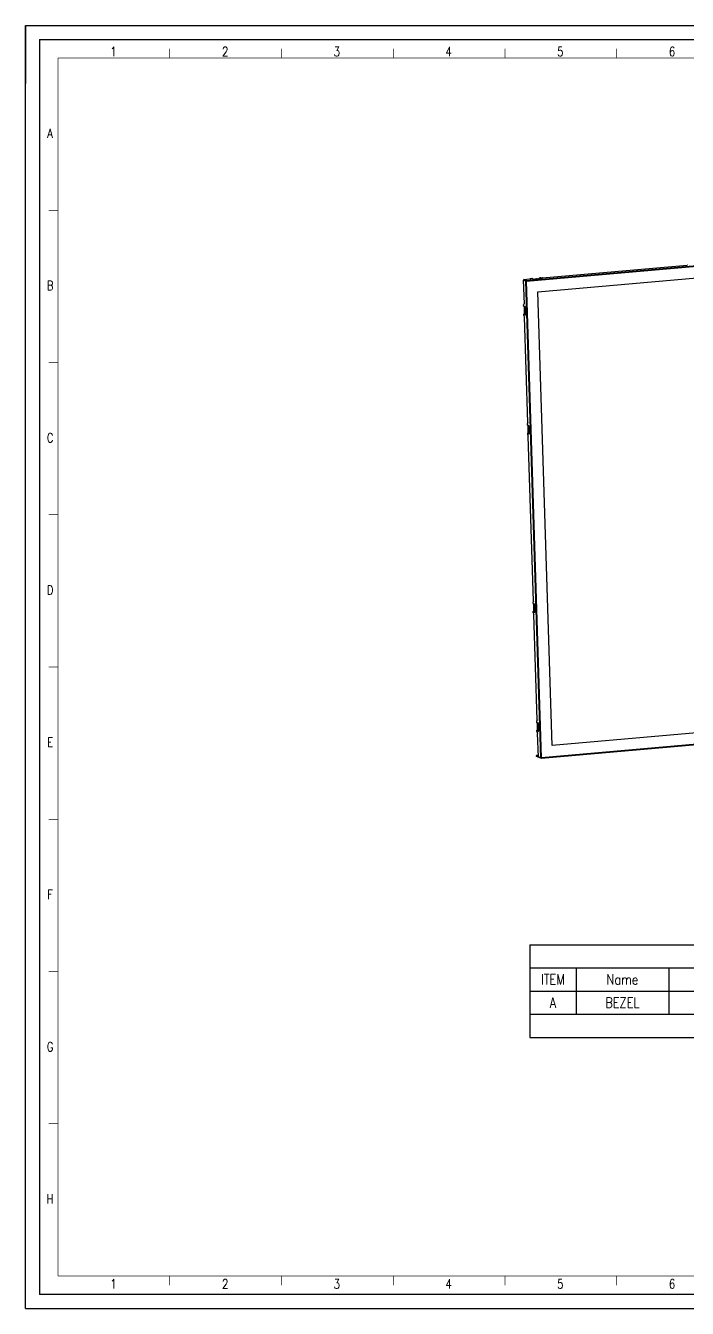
# Model space of a CAD drawing. Header units: millimetres. Extents: x 0 to 1600, y 0 to 1108.
# Drawn here: x 0 to 571, y 0 to 1108 of the extents above; entities that cross this region are included whole.
import ezdxf
from ezdxf.enums import TextEntityAlignment as Align

# ---------------------------------------------------------------- set-up
doc = ezdxf.new("R2010")
doc.units = ezdxf.units.MM
doc.header["$LTSCALE"] = 88
doc.layers.get('0').update_dxf_attribs({"linetype": 'CONTINUOUS'})
doc.styles.get("Standard").update_dxf_attribs({"font": 'SIMPLEX.SHX', "width": 0.8})

msp = doc.modelspace()

# ---------------------------------------------------------------- linework, layer by layer
at = {"color": 7}
for p, q in [((0, 1108), (0, 1058)), ((0, 0), (0, 1108)), ((0, 1108), (1600, 1108)), ((0, 1108), (50, 1108)), ((12, 1096), (12, 12)), ((12, 1096), (1588, 1096)), ((432.5, 887.9), (1109.6, 947.2)), ((432.7, 887.3), (1109.8, 946.6)), ((442.4, 878.2), (1100.7, 935.8)), ((446.4, 890.1), (571.2, 901.1)), ((429.8, 888.2), (430.5, 867.8)), ((432, 887.3), (429.8, 888.2)), ((430.3, 888.2), (429.8, 888.2)), ((430.3, 888.7), (435.3, 889.2)), ((430.3, 888.2), (430.3, 888.7)), ((432.5, 887.9), (430.3, 888.7)), ((432, 887.3), (432.5, 887.4)), ((444.9, 475.5), (432, 887.3)), ((432.5, 887.9), (432.5, 887.4)), ((432.5, 887.4), (432.7, 887.3)), ((445.6, 475.5), (432.7, 887.3)), ((435.6, 889.2), (436.1, 889.4)), ((436.4, 889.4), (437, 889.5)), ((437.9, 889.2), (437, 889.5)), ((438.1, 889.1), (437.2, 889.5)), ((438.5, 889), (443, 889.4)), ((443, 889.4), (443.7, 889.1)), ((443.4, 889.7), (443.4, 889.8)), ((443.4, 889.8), (444.3, 889.5)), ((443.4, 889.7), (444.3, 889.4)), ((443.8, 890.1), (444.4, 890.2)), ((443.8, 890.1), (444.7, 889.8)), ((444.3, 889.5), (444.3, 889.4)), ((444.8, 890.2), (446, 890.1)), ((454.7, 486.2), (442.4, 878.2)), ((430.1, 866.7), (430.4, 867.5)), ((430.1, 865.8), (430.1, 866.4)), ((430.1, 865.8), (431, 865.4)), ((430.5, 865.3), (430.4, 865.4)), ((430.4, 865.4), (431.2, 865)), ((430.5, 865.3), (431.3, 865)), ((430.9, 859.5), (430.7, 864.9)), ((430.7, 864.9), (431.6, 864.6)), ((431.2, 865), (431.3, 865)), ((431.2, 865), (431.3, 865)), ((430.4, 857.9), (430.3, 858.6)), ((431.2, 858.2), (430.3, 858.6)), ((430.8, 856.5), (430.4, 857.6)), ((430.7, 859.1), (430.6, 859)), ((431.4, 858.7), (430.6, 859)), ((431.5, 858.8), (430.7, 859.1)), ((433.7, 765.1), (430.8, 856.2)), ((431.7, 859.2), (430.9, 859.5)), ((431.4, 858.7), (431.5, 858.8)), ((431.5, 863.6), (431.6, 863.6)), ((431.8, 860.1), (431.7, 860.2)), ((431.7, 860.2), (431.9, 860.2)), ((433.4, 764), (433.6, 764.8)), ((433.3, 763), (433.3, 763.7)), ((433.3, 763), (434.2, 762.7)), ((433.7, 762.6), (433.6, 762.6)), ((433.6, 762.6), (434.5, 762.3)), ((433.6, 755.2), (433.6, 755.9)), ((434.4, 755.5), (433.6, 755.9)), ((434, 753.8), (433.6, 754.8)), ((433.7, 762.6), (434.5, 762.3)), ((433.9, 756.4), (433.8, 756.3)), ((434.7, 756), (433.8, 756.3)), ((434.1, 756.8), (433.9, 762.2)), ((433.9, 762.2), (434.8, 761.8)), ((434.8, 756), (433.9, 756.4)), ((435, 756.5), (434.1, 756.8)), ((438.5, 611), (434.1, 753.5)), ((434.5, 762.3), (434.5, 762.3)), ((434.5, 762.3), (434.5, 762.3)), ((434.7, 760.9), (434.8, 760.9)), ((434.7, 756), (434.8, 756)), ((434.9, 757.4), (435.1, 757.5)), ((435, 757.4), (434.9, 757.4)), ((438.2, 609.9), (438.5, 610.7)), ((438.2, 609), (438.2, 609.6)), ((438.2, 609), (439.1, 608.6)), ((438.5, 608.5), (438.4, 608.6)), ((438.4, 608.6), (439.3, 608.2)), ((438.4, 601.1), (438.4, 601.8)), ((439.3, 601.4), (438.4, 601.8)), ((438.5, 608.5), (439.4, 608.2)), ((438.8, 599.7), (438.5, 600.8)), ((438.7, 602.3), (438.6, 602.2)), ((439.5, 601.9), (438.6, 602.2)), ((439.6, 602), (438.7, 602.3)), ((438.9, 602.7), (438.8, 608.1)), ((438.8, 608.1), (439.6, 607.8)), ((439.8, 602.4), (438.9, 602.7)), ((441.8, 508.3), (438.9, 599.4)), ((439.3, 608.2), (439.4, 608.2)), ((439.3, 608.2), (439.4, 608.2)), ((439.5, 601.9), (439.6, 602)), ((439.6, 606.8), (439.7, 606.8)), ((439.9, 603.3), (439.8, 603.4)), ((439.8, 603.4), (440, 603.4)), ((1113, 543.9), (454.7, 486.2)), ((1122.6, 534.3), (445.5, 475)), ((1122.7, 534.8), (445.6, 475.5)), ((441.4, 507.2), (441.7, 508)), ((441.4, 506.2), (441.4, 506.9)), ((441.4, 506.2), (442.3, 505.9)), ((441.6, 498.4), (441.6, 499.1)), ((442.5, 498.7), (441.6, 499.1)), ((441.7, 505.8), (442.6, 505.5)), ((441.7, 505.8), (442.5, 505.5)), ((441.7, 505.8), (441.7, 505.8)), ((441.9, 499.6), (441.9, 499.5)), ((442.8, 499.2), (441.9, 499.6)), ((442.7, 499.2), (441.9, 499.5)), ((442.2, 500), (442, 505.4)), ((442, 505.4), (442.9, 505)), ((443, 499.7), (442.2, 500)), ((442.5, 505.5), (442.6, 505.5)), ((442.5, 505.5), (442.6, 505.5)), ((442.7, 499.2), (442.8, 499.2)), ((442.8, 504.1), (442.9, 504.1)), ((443, 500.6), (443.2, 500.7)), ((443.1, 500.6), (443, 500.6)), ((442.1, 497), (441.7, 498)), ((442.8, 476.3), (442.1, 496.7)), ((440.9, 477.3), (441, 476.8)), ((441.1, 477.2), (441.1, 476.7)), ((445.4, 475), (441.1, 476.7)), ((442.8, 476.3), (442.8, 476)), ((444.9, 475.5), (442.8, 476.3)), ((443.2, 476.1), (443.2, 475.9)), ((445.4, 475), (445.4, 475.4)), ((445.5, 475), (445.4, 475)), ((1588, 12), (12, 12)), ((0, 0), (1600, 0))]:
    msp.add_line(p, q, dxfattribs=at)
at = {"color": 3}
for p, q in [((432.5, 887.4), (430.3, 888.2)), ((1112.8, 543.9), (454.7, 486.3)), ((442.7, 476.5), (441.1, 477.2)), ((442.7, 477.7), (442.2, 477.6))]:
    msp.add_line(p, q, dxfattribs=at)
at = {"color": 2}
for p, q in [((435.4, 314.1), (435.4, 234.1)), ((435.4, 314.1), (1165.4, 314.1)), ((435.4, 294.1), (1165.4, 294.1)), ((475.4, 294.1), (475.4, 254.1)), ((555.4, 294.1), (555.4, 254.1)), ((435.4, 274.1), (1165.4, 274.1)), ((435.4, 254.1), (1165.4, 254.1)), ((435.4, 234.1), (1165.4, 234.1))]:
    msp.add_line(p, q, dxfattribs=at)
at = {"color": 7, "const_width": 0.6}
for points in [[(124.5, 1080), (124.5, 1088)], [(221, 1080), (221, 1088)], [(317.5, 1080), (317.5, 1088)], [(414, 1080), (414, 1088)], [(510.5, 1080), (510.5, 1088)], [(28, 28), (28, 1080)], [(28, 1080), (1572, 1080)], [(28, 948.5), (20, 948.5)], [(28, 817), (20, 817)], [(28, 685.5), (20, 685.5)], [(28, 554), (20, 554)], [(28, 422.5), (20, 422.5)], [(28, 291), (20, 291)], [(28, 159.5), (20, 159.5)], [(28, 28), (1572, 28)], [(124.5, 28), (124.5, 20)], [(221, 28), (221, 20)], [(317.5, 28), (317.5, 20)], [(414, 28), (414, 20)], [(510.5, 28), (510.5, 20)]]:
    msp.add_lwpolyline(points, dxfattribs=at)
at = {"color": 7}
for centre, radius, start, end in [((432.4, 890.4), 3.08, 268.8494, 274.9884), ((431.2, 859.2), 0.532, 326.0147, 328.1841), ((424.7, 861.6), 7.63, 15.2764, 15.6373), ((430.3, 859.5), 1.85, 332.1879, 332.8246), ((434.4, 756.5), 0.532, 326.0147, 328.1841), ((427.9, 758.9), 7.63, 15.2764, 15.6373), ((433.5, 756.8), 1.85, 332.1879, 332.8246), ((439.3, 602.4), 0.532, 326.0147, 328.1841), ((438.4, 602.7), 1.85, 332.1879, 332.8246), ((432.7, 604.8), 7.63, 15.2764, 15.6373), ((442.5, 499.7), 0.532, 326.0147, 328.1841), ((441.6, 500), 1.85, 332.1879, 332.8246), ((436, 502.1), 7.63, 15.2764, 15.6373), ((445.3, 478.5), 3.04, 268.8863, 270.9542), ((445.3, 478.5), 3.1, 270.8662, 274.9545)]:
    msp.add_arc(centre, radius, start, end, dxfattribs=at)
at = {"color": 3}
for centre, radius, start, end in [((432.4, 863.1), 0.737, 147.0315, 150.9878), ((432.6, 860.8), 0.71, 220.4268, 223.0545), ((435.6, 760.4), 0.737, 147.0315, 150.9878), ((435.8, 758.1), 0.71, 220.4268, 223.0545), ((440.4, 606.3), 0.737, 147.0315, 150.9878), ((440.6, 604), 0.71, 220.4268, 223.0545), ((443.7, 503.6), 0.737, 147.0315, 150.9878), ((443.8, 501.3), 0.71, 220.4268, 223.0545)]:
    msp.add_arc(centre, radius, start, end, dxfattribs=at)
at = {"color": 7}
for points, knots in [([(571.5, 901.1), (571.4, 901.1), (571.3, 901.1), (571.2, 901.1), (571.2, 901.1)], [0, 0, 0, 0, 0.412795, 1, 1, 1, 1]), ([(432.3, 887.3), (432.3, 887.3), (432.2, 887.3), (432.1, 887.3), (432, 887.3)], [0, 0, 0, 0, 0.605573, 1, 1, 1, 1]), ([(432.7, 887.3), (432.7, 887.4), (432.6, 887.6), (432.5, 887.8), (432.5, 887.9), (432.5, 887.9)], [0, 0, 0, 0, 0.614675, 0.847889, 1, 1, 1, 1]), ([(435.6, 889.2), (435.6, 889.2), (435.5, 889.2), (435.4, 889.2), (435.3, 889.2)], [0, 0, 0, 0, 0.412795, 1, 1, 1, 1]), ([(436.4, 889.4), (436.3, 889.4), (436.3, 889.4), (436.2, 889.4), (436.1, 889.4)], [0, 0, 0, 0, 0.587205, 1, 1, 1, 1]), ([(437.9, 889.2), (437.9, 889.2), (438, 889.1), (438, 889.1), (438.1, 889.1)], [0, 0, 0, 0, 0.225716, 1, 1, 1, 1]), ([(438.1, 889.1), (438.2, 889.1), (438.4, 889.1), (438.9, 889), (439.4, 888.9), (440.3, 888.9), (441.5, 888.9), (442.5, 889), (443, 889)], [0, 0, 0, 0, 0.057933, 0.150493, 0.26853, 0.405164, 0.706949, 1, 1, 1, 1]), ([(438.1, 889.1), (438.2, 889.1), (438.5, 889), (439.2, 888.9), (440.3, 888.9), (441.6, 888.9), (442.5, 889), (443, 889)], [0, 0, 0, 0, 0.081327, 0.183826, 0.437252, 0.72347, 1, 1, 1, 1]), ([(442.9, 889), (442.8, 889.1), (442.6, 889.1), (442.1, 889.2), (441.3, 889.2), (440.5, 889.1), (440, 889), (439.8, 889), (439.7, 888.9)], [0, 0, 0, 0, 0.083289, 0.200998, 0.499702, 0.798571, 0.916474, 1, 1, 1, 1]), ([(443, 889.4), (443.1, 889.4), (443.2, 889.5), (443.3, 889.6), (443.4, 889.7)], [0, 0, 0, 0, 0.491363, 1, 1, 1, 1]), ([(443, 889), (443.3, 889.1), (443.7, 889.1), (444.2, 889.2), (444.4, 889.3)], [0, 0, 0, 0, 0.55782, 1, 1, 1, 1]), ([(443, 889), (443.1, 889), (443.3, 889.1), (443.5, 889.1), (443.7, 889.1)], [0, 0, 0, 0, 0.267156, 1, 1, 1, 1]), ([(443.8, 890.1), (443.7, 890.1), (443.6, 890), (443.5, 889.9), (443.4, 889.8)], [0, 0, 0, 0, 0.491363, 1, 1, 1, 1]), ([(443.7, 889.1), (443.7, 889.1), (443.8, 889.2), (443.9, 889.2), (444, 889.2)], [0, 0, 0, 0, 0.26309, 1, 1, 1, 1]), ([(444, 889.2), (444.1, 889.2), (444.3, 889.3), (444.5, 889.3), (444.6, 889.4)], [0, 0, 0, 0, 0.6384, 1, 1, 1, 1]), ([(444.7, 889.8), (444.6, 889.8), (444.5, 889.7), (444.3, 889.6), (444.3, 889.5)], [0, 0, 0, 0, 0.491363, 1, 1, 1, 1]), ([(444.3, 889.5), (444.3, 889.5), (444.4, 889.5), (444.4, 889.4), (444.4, 889.4)], [0, 0, 0, 0, 0.277057, 1, 1, 1, 1]), ([(444.3, 889.4), (444.3, 889.4), (444.3, 889.4), (444.4, 889.3), (444.4, 889.3)], [0, 0, 0, 0, 0.298801, 1, 1, 1, 1]), ([(444.8, 890.2), (444.8, 890.2), (444.7, 890.2), (444.5, 890.2), (444.4, 890.2)], [0, 0, 0, 0, 0.242206, 1, 1, 1, 1]), ([(444.4, 889.4), (444.4, 889.4), (444.5, 889.4), (444.5, 889.4), (444.5, 889.3)], [0, 0, 0, 0, 0.316252, 1, 1, 1, 1]), ([(444.4, 889.3), (444.4, 889.3), (444.5, 889.3), (444.5, 889.3), (444.6, 889.3)], [0, 0, 0, 0, 0.270244, 1, 1, 1, 1]), ([(444.6, 889.3), (444.7, 889.4), (444.8, 889.4), (444.9, 889.5), (444.9, 889.6), (444.9, 889.6), (444.9, 889.7), (444.8, 889.7), (444.7, 889.8), (444.7, 889.8)], [0, 0, 0, 0, 0.349795, 0.466878, 0.553221, 0.627697, 0.717443, 0.839471, 1, 1, 1, 1]), ([(446.4, 890.1), (446.3, 890.1), (446.2, 890.1), (446, 890.1), (446, 890.1)], [0, 0, 0, 0, 0.757794, 1, 1, 1, 1]), ([(430.1, 866.7), (430.1, 866.7), (430.1, 866.6), (430.1, 866.5), (430.1, 866.4)], [0, 0, 0, 0, 0.207914, 1, 1, 1, 1]), ([(430.1, 865.8), (430.1, 865.7), (430.2, 865.5), (430.3, 865.4), (430.4, 865.4)], [0, 0, 0, 0, 0.509001, 1, 1, 1, 1]), ([(430.5, 867.8), (430.5, 867.8), (430.5, 867.7), (430.4, 867.6), (430.4, 867.5)], [0, 0, 0, 0, 0.285466, 1, 1, 1, 1]), ([(430.7, 864.9), (430.7, 865), (430.7, 865.1), (430.5, 865.3), (430.5, 865.3)], [0, 0, 0, 0, 0.509001, 1, 1, 1, 1]), ([(431.5, 865), (431.4, 865.1), (431.3, 865.3), (431.1, 865.4), (431, 865.4)], [0, 0, 0, 0, 0.562496, 1, 1, 1, 1]), ([(431, 865.4), (431, 865.3), (431, 865.2), (431.2, 865.1), (431.2, 865)], [0, 0, 0, 0, 0.509001, 1, 1, 1, 1]), ([(431.4, 864.9), (431.4, 864.9), (431.4, 864.9), (431.4, 864.9), (431.3, 865)], [0, 0, 0, 0, 0.290814, 1, 1, 1, 1]), ([(431.3, 865), (431.3, 865), (431.3, 865), (431.3, 865), (431.3, 865)], [0, 0, 0, 0, 0.32678, 1, 1, 1, 1]), ([(431.6, 864.6), (431.6, 864.6), (431.5, 864.7), (431.5, 864.8), (431.4, 864.9)], [0, 0, 0, 0, 0.293278, 1, 1, 1, 1]), ([(432, 863.7), (432, 863.9), (431.8, 864.4), (431.6, 864.8), (431.5, 865)], [0, 0, 0, 0, 0.548449, 1, 1, 1, 1]), ([(431.7, 864.4), (431.7, 864.4), (431.7, 864.5), (431.6, 864.5), (431.6, 864.6)], [0, 0, 0, 0, 0.264064, 1, 1, 1, 1]), ([(431.9, 858.9), (432, 859), (432.1, 859.3), (432.3, 859.9), (432.3, 860.6), (432.3, 861.7), (432.2, 862.7), (432, 863.7), (431.8, 864.2), (431.7, 864.4)], [0, 0, 0, 0, 0.074109, 0.180423, 0.309577, 0.453094, 0.748893, 0.884297, 1, 1, 1, 1]), ([(430.3, 858.6), (430.3, 858.7), (430.4, 858.8), (430.5, 859), (430.6, 859)], [0, 0, 0, 0, 0.50172, 1, 1, 1, 1]), ([(430.4, 857.6), (430.4, 857.6), (430.4, 857.7), (430.4, 857.8), (430.4, 857.9)], [0, 0, 0, 0, 0.230921, 1, 1, 1, 1]), ([(430.9, 859.5), (430.9, 859.5), (430.8, 859.3), (430.7, 859.1), (430.7, 859.1)], [0, 0, 0, 0, 0.50172, 1, 1, 1, 1]), ([(430.8, 856.5), (430.8, 856.5), (430.8, 856.4), (430.8, 856.3), (430.8, 856.2)], [0, 0, 0, 0, 0.230921, 1, 1, 1, 1]), ([(431.7, 860.2), (431.6, 860.2), (431.4, 860.4), (431.3, 860.8), (431.1, 861.4), (431.1, 862), (431.1, 862.6), (431.1, 863), (431.2, 863.3), (431.3, 863.5), (431.4, 863.6), (431.5, 863.6)], [0, 0, 0, 0, 0.079916, 0.20087, 0.354935, 0.524895, 0.690292, 0.831555, 0.888464, 0.934899, 1, 1, 1, 1]), ([(431.2, 858.2), (431.3, 858.2), (431.4, 858.2), (431.6, 858.3), (431.8, 858.4), (431.9, 858.6), (432, 858.7)], [0, 0, 0, 0, 0.217033, 0.433604, 0.687361, 1, 1, 1, 1]), ([(431.2, 858.2), (431.2, 858.3), (431.3, 858.5), (431.4, 858.6), (431.4, 858.7)], [0, 0, 0, 0, 0.50172, 1, 1, 1, 1]), ([(431.8, 858.8), (431.8, 858.7), (431.6, 858.6), (431.5, 858.7), (431.4, 858.7)], [0, 0, 0, 0, 0.507654, 1, 1, 1, 1]), ([(431.6, 863.6), (431.6, 863.6), (431.7, 863.6), (431.7, 863.5), (431.8, 863.5)], [0, 0, 0, 0, 0.218524, 1, 1, 1, 1]), ([(431.9, 858.8), (431.9, 858.8), (431.8, 858.7), (431.7, 858.7), (431.6, 858.7)], [0, 0, 0, 0, 0.261513, 1, 1, 1, 1]), ([(432.1, 859.3), (432.1, 859.2), (431.9, 859.2), (431.8, 859.2), (431.7, 859.2)], [0, 0, 0, 0, 0.513802, 1, 1, 1, 1]), ([(431.8, 863.5), (431.8, 863.4), (432, 863.2), (432.2, 862.7), (432.3, 862), (432.3, 861.2), (432.2, 860.7), (432.1, 860.4), (432.1, 860.3)], [0, 0, 0, 0, 0.092891, 0.211482, 0.497467, 0.784898, 0.905135, 1, 1, 1, 1]), ([(432, 860.2), (432, 860.2), (431.9, 860.2), (431.9, 860.1), (431.8, 860.1)], [0, 0, 0, 0, 0.283325, 1, 1, 1, 1]), ([(431.8, 858.8), (431.8, 858.8), (431.9, 858.8), (431.9, 858.8), (431.9, 858.9)], [0, 0, 0, 0, 0.141545, 1, 1, 1, 1]), ([(432.3, 860.2), (432.4, 860.7), (432.4, 861.9), (432.2, 863.1), (432, 863.6)], [0, 0, 0, 0, 0.499163, 1, 1, 1, 1]), ([(432.1, 860.3), (432.1, 860.3), (432, 860.3), (432, 860.3), (432, 860.2)], [0, 0, 0, 0, 0.269217, 1, 1, 1, 1]), ([(432, 858.7), (432.1, 858.9), (432.2, 859.4), (432.3, 859.9), (432.3, 860.2)], [0, 0, 0, 0, 0.442913, 1, 1, 1, 1]), ([(433.7, 765.1), (433.7, 765.1), (433.7, 765), (433.7, 764.9), (433.6, 764.8)], [0, 0, 0, 0, 0.285466, 1, 1, 1, 1]), ([(433.3, 763.7), (433.3, 763.7), (433.3, 763.8), (433.3, 763.9), (433.4, 764)], [0, 0, 0, 0, 0.285466, 1, 1, 1, 1]), ([(433.3, 763), (433.3, 763), (433.4, 762.8), (433.5, 762.7), (433.6, 762.6)], [0, 0, 0, 0, 0.509001, 1, 1, 1, 1]), ([(433.6, 755.9), (433.6, 755.9), (433.6, 756.1), (433.7, 756.3), (433.8, 756.3)], [0, 0, 0, 0, 0.50172, 1, 1, 1, 1]), ([(433.6, 754.8), (433.6, 754.9), (433.6, 755), (433.6, 755.1), (433.6, 755.2)], [0, 0, 0, 0, 0.230921, 1, 1, 1, 1]), ([(433.9, 762.2), (433.9, 762.3), (433.9, 762.4), (433.8, 762.5), (433.7, 762.6)], [0, 0, 0, 0, 0.509001, 1, 1, 1, 1]), ([(434.1, 756.8), (434.1, 756.7), (434.1, 756.6), (433.9, 756.4), (433.9, 756.4)], [0, 0, 0, 0, 0.50172, 1, 1, 1, 1]), ([(434, 753.8), (434, 753.8), (434, 753.7), (434.1, 753.6), (434.1, 753.5)], [0, 0, 0, 0, 0.230921, 1, 1, 1, 1]), ([(434.7, 762.2), (434.6, 762.4), (434.5, 762.5), (434.3, 762.7), (434.2, 762.7)], [0, 0, 0, 0, 0.562496, 1, 1, 1, 1]), ([(434.2, 762.7), (434.2, 762.6), (434.3, 762.5), (434.4, 762.3), (434.5, 762.3)], [0, 0, 0, 0, 0.509001, 1, 1, 1, 1]), ([(434.9, 757.4), (434.9, 757.5), (434.7, 757.7), (434.5, 758.1), (434.4, 758.6), (434.3, 759.2), (434.3, 759.9), (434.3, 760.3), (434.4, 760.6), (434.5, 760.8), (434.7, 760.9), (434.7, 760.9)], [0, 0, 0, 0, 0.079916, 0.20087, 0.354935, 0.524895, 0.690292, 0.831555, 0.888464, 0.934899, 1, 1, 1, 1]), ([(434.4, 755.5), (434.5, 755.5), (434.6, 755.5), (434.9, 755.5), (435, 755.7), (435.1, 755.9), (435.2, 756)], [0, 0, 0, 0, 0.217033, 0.433604, 0.687361, 1, 1, 1, 1]), ([(434.4, 755.5), (434.4, 755.6), (434.5, 755.8), (434.6, 755.9), (434.7, 756)], [0, 0, 0, 0, 0.50172, 1, 1, 1, 1]), ([(434.6, 762.2), (434.6, 762.2), (434.5, 762.3), (434.5, 762.3), (434.5, 762.3)], [0, 0, 0, 0, 0.32678, 1, 1, 1, 1]), ([(434.8, 761.9), (434.8, 761.9), (434.8, 762), (434.7, 762.1), (434.6, 762.2)], [0, 0, 0, 0, 0.293278, 1, 1, 1, 1]), ([(434.6, 762.2), (434.6, 762.2), (434.6, 762.2), (434.6, 762.2), (434.6, 762.2)], [0, 0, 0, 0, 0.290814, 1, 1, 1, 1]), ([(435.2, 761), (435.2, 761.2), (435, 761.6), (434.8, 762.1), (434.7, 762.2)], [0, 0, 0, 0, 0.548449, 1, 1, 1, 1]), ([(435.1, 756), (435, 756), (434.9, 755.9), (434.7, 755.9), (434.7, 756)], [0, 0, 0, 0, 0.507654, 1, 1, 1, 1]), ([(435, 761.6), (434.9, 761.7), (434.9, 761.7), (434.9, 761.8), (434.8, 761.9)], [0, 0, 0, 0, 0.264064, 1, 1, 1, 1]), ([(434.8, 760.9), (434.9, 760.9), (434.9, 760.9), (435, 760.8), (435, 760.8)], [0, 0, 0, 0, 0.218524, 1, 1, 1, 1]), ([(435.1, 756.1), (435.1, 756.1), (435, 756), (434.9, 756), (434.9, 756)], [0, 0, 0, 0, 0.261513, 1, 1, 1, 1]), ([(435.2, 756.2), (435.2, 756.3), (435.4, 756.6), (435.5, 757.2), (435.6, 757.9), (435.6, 758.9), (435.5, 760), (435.2, 761), (435, 761.4), (435, 761.6)], [0, 0, 0, 0, 0.074109, 0.180423, 0.309577, 0.453094, 0.748893, 0.884297, 1, 1, 1, 1]), ([(435, 760.8), (435.1, 760.7), (435.2, 760.5), (435.4, 760), (435.5, 759.2), (435.5, 758.5), (435.4, 757.9), (435.3, 757.7), (435.3, 757.6)], [0, 0, 0, 0, 0.092891, 0.211482, 0.497467, 0.784898, 0.905135, 1, 1, 1, 1]), ([(435.2, 757.5), (435.2, 757.5), (435.2, 757.5), (435.1, 757.4), (435, 757.4)], [0, 0, 0, 0, 0.283325, 1, 1, 1, 1]), ([(435.3, 756.6), (435.3, 756.5), (435.2, 756.4), (435, 756.5), (435, 756.5)], [0, 0, 0, 0, 0.513802, 1, 1, 1, 1]), ([(435.1, 756), (435.1, 756), (435.1, 756.1), (435.1, 756.1), (435.2, 756.2)], [0, 0, 0, 0, 0.141545, 1, 1, 1, 1]), ([(435.3, 757.6), (435.3, 757.6), (435.3, 757.6), (435.2, 757.5), (435.2, 757.5)], [0, 0, 0, 0, 0.269217, 1, 1, 1, 1]), ([(435.2, 756), (435.3, 756.2), (435.5, 756.7), (435.5, 757.2), (435.6, 757.5)], [0, 0, 0, 0, 0.442913, 1, 1, 1, 1]), ([(435.6, 757.5), (435.6, 758), (435.6, 759.2), (435.4, 760.4), (435.3, 760.9)], [0, 0, 0, 0, 0.499163, 1, 1, 1, 1]), ([(438.2, 609.6), (438.2, 609.6), (438.2, 609.8), (438.2, 609.9), (438.2, 609.9)], [0, 0, 0, 0, 0.285466, 1, 1, 1, 1]), ([(438.5, 611), (438.5, 611), (438.5, 610.9), (438.5, 610.8), (438.5, 610.7)], [0, 0, 0, 0, 0.285466, 1, 1, 1, 1]), ([(438.2, 609), (438.2, 608.9), (438.2, 608.7), (438.4, 608.6), (438.4, 608.6)], [0, 0, 0, 0, 0.509001, 1, 1, 1, 1]), ([(438.4, 601.8), (438.4, 601.9), (438.4, 602), (438.6, 602.2), (438.6, 602.2)], [0, 0, 0, 0, 0.50172, 1, 1, 1, 1]), ([(438.5, 600.8), (438.5, 600.8), (438.4, 600.9), (438.4, 601), (438.4, 601.1)], [0, 0, 0, 0, 0.230921, 1, 1, 1, 1]), ([(438.8, 608.1), (438.8, 608.2), (438.7, 608.3), (438.6, 608.5), (438.5, 608.5)], [0, 0, 0, 0, 0.509001, 1, 1, 1, 1]), ([(438.9, 602.7), (438.9, 602.7), (438.9, 602.5), (438.8, 602.3), (438.7, 602.3)], [0, 0, 0, 0, 0.50172, 1, 1, 1, 1]), ([(438.8, 599.7), (438.8, 599.7), (438.9, 599.6), (438.9, 599.5), (438.9, 599.4)], [0, 0, 0, 0, 0.230921, 1, 1, 1, 1]), ([(439.5, 608.2), (439.5, 608.3), (439.3, 608.5), (439.1, 608.6), (439.1, 608.6)], [0, 0, 0, 0, 0.562496, 1, 1, 1, 1]), ([(439.1, 608.6), (439.1, 608.5), (439.1, 608.4), (439.2, 608.3), (439.3, 608.2)], [0, 0, 0, 0, 0.509001, 1, 1, 1, 1]), ([(439.8, 603.4), (439.7, 603.4), (439.5, 603.6), (439.3, 604), (439.2, 604.6), (439.1, 605.2), (439.1, 605.8), (439.2, 606.2), (439.3, 606.5), (439.4, 606.7), (439.5, 606.8), (439.6, 606.8)], [0, 0, 0, 0, 0.079916, 0.20087, 0.354935, 0.524895, 0.690292, 0.831555, 0.888464, 0.934899, 1, 1, 1, 1]), ([(439.3, 601.4), (439.3, 601.4), (439.5, 601.4), (439.7, 601.5), (439.9, 601.6), (440, 601.8), (440, 601.9)], [0, 0, 0, 0, 0.217033, 0.433604, 0.687361, 1, 1, 1, 1]), ([(439.3, 601.4), (439.3, 601.5), (439.3, 601.7), (439.4, 601.8), (439.5, 601.9)], [0, 0, 0, 0, 0.50172, 1, 1, 1, 1]), ([(439.5, 608.1), (439.5, 608.1), (439.4, 608.1), (439.4, 608.1), (439.4, 608.2)], [0, 0, 0, 0, 0.290814, 1, 1, 1, 1]), ([(439.4, 608.2), (439.4, 608.2), (439.4, 608.2), (439.4, 608.2), (439.4, 608.2)], [0, 0, 0, 0, 0.32678, 1, 1, 1, 1]), ([(440.1, 606.9), (440, 607.1), (439.9, 607.6), (439.7, 608), (439.5, 608.2)], [0, 0, 0, 0, 0.548449, 1, 1, 1, 1]), ([(439.7, 607.8), (439.7, 607.8), (439.6, 607.9), (439.5, 608), (439.5, 608.1)], [0, 0, 0, 0, 0.293278, 1, 1, 1, 1]), ([(439.9, 602), (439.8, 601.9), (439.7, 601.8), (439.6, 601.9), (439.5, 601.9)], [0, 0, 0, 0, 0.507654, 1, 1, 1, 1]), ([(439.8, 607.6), (439.8, 607.6), (439.8, 607.7), (439.7, 607.7), (439.7, 607.8)], [0, 0, 0, 0, 0.264064, 1, 1, 1, 1]), ([(439.7, 606.8), (439.7, 606.8), (439.8, 606.8), (439.8, 606.7), (439.8, 606.7)], [0, 0, 0, 0, 0.218524, 1, 1, 1, 1]), ([(439.9, 602), (439.9, 602), (439.8, 601.9), (439.8, 601.9), (439.7, 601.9)], [0, 0, 0, 0, 0.261513, 1, 1, 1, 1]), ([(440, 602.1), (440.1, 602.2), (440.2, 602.5), (440.3, 603.1), (440.4, 603.8), (440.4, 604.9), (440.3, 605.9), (440, 606.9), (439.9, 607.4), (439.8, 607.6)], [0, 0, 0, 0, 0.074109, 0.180423, 0.309577, 0.453094, 0.748893, 0.884297, 1, 1, 1, 1]), ([(439.8, 606.7), (439.9, 606.6), (440, 606.4), (440.2, 605.9), (440.3, 605.2), (440.4, 604.4), (440.3, 603.9), (440.2, 603.6), (440.1, 603.5)], [0, 0, 0, 0, 0.092891, 0.211482, 0.497467, 0.784898, 0.905135, 1, 1, 1, 1]), ([(440.2, 602.5), (440.1, 602.4), (440, 602.4), (439.9, 602.4), (439.8, 602.4)], [0, 0, 0, 0, 0.513802, 1, 1, 1, 1]), ([(440.1, 603.4), (440, 603.4), (440, 603.4), (439.9, 603.3), (439.9, 603.3)], [0, 0, 0, 0, 0.283325, 1, 1, 1, 1]), ([(439.9, 602), (439.9, 602), (439.9, 602), (440, 602), (440, 602.1)], [0, 0, 0, 0, 0.141545, 1, 1, 1, 1]), ([(440, 601.9), (440.1, 602.1), (440.3, 602.6), (440.4, 603.1), (440.4, 603.4)], [0, 0, 0, 0, 0.442913, 1, 1, 1, 1]), ([(440.4, 603.4), (440.5, 604), (440.4, 605.1), (440.3, 606.3), (440.1, 606.8)], [0, 0, 0, 0, 0.499163, 1, 1, 1, 1]), ([(440.1, 603.5), (440.1, 603.5), (440.1, 603.5), (440.1, 603.5), (440.1, 603.4)], [0, 0, 0, 0, 0.269217, 1, 1, 1, 1]), ([(441.4, 506.9), (441.4, 506.9), (441.4, 507), (441.4, 507.1), (441.4, 507.2)], [0, 0, 0, 0, 0.285466, 1, 1, 1, 1]), ([(441.4, 506.2), (441.4, 506.2), (441.5, 506), (441.6, 505.9), (441.7, 505.8)], [0, 0, 0, 0, 0.509001, 1, 1, 1, 1]), ([(441.6, 499.1), (441.6, 499.1), (441.7, 499.3), (441.8, 499.5), (441.9, 499.5)], [0, 0, 0, 0, 0.50172, 1, 1, 1, 1]), ([(441.8, 508.3), (441.8, 508.3), (441.8, 508.2), (441.7, 508.1), (441.7, 508)], [0, 0, 0, 0, 0.285466, 1, 1, 1, 1]), ([(442, 505.4), (442, 505.5), (441.9, 505.6), (441.8, 505.7), (441.7, 505.8)], [0, 0, 0, 0, 0.509001, 1, 1, 1, 1]), ([(442.2, 500), (442.2, 499.9), (442.1, 499.8), (442, 499.6), (441.9, 499.6)], [0, 0, 0, 0, 0.50172, 1, 1, 1, 1]), ([(442.8, 505.4), (442.7, 505.6), (442.6, 505.7), (442.4, 505.9), (442.3, 505.9)], [0, 0, 0, 0, 0.562496, 1, 1, 1, 1]), ([(442.3, 505.9), (442.3, 505.8), (442.3, 505.7), (442.5, 505.5), (442.5, 505.5)], [0, 0, 0, 0, 0.509001, 1, 1, 1, 1]), ([(443, 500.6), (442.9, 500.7), (442.7, 500.9), (442.6, 501.3), (442.4, 501.8), (442.3, 502.4), (442.3, 503.1), (442.4, 503.5), (442.5, 503.8), (442.6, 504), (442.7, 504.1), (442.8, 504.1)], [0, 0, 0, 0, 0.079916, 0.20087, 0.354935, 0.524895, 0.690292, 0.831555, 0.888464, 0.934899, 1, 1, 1, 1]), ([(442.5, 498.7), (442.6, 498.7), (442.7, 498.7), (442.9, 498.7), (443.1, 498.9), (443.2, 499.1), (443.2, 499.2)], [0, 0, 0, 0, 0.217033, 0.433604, 0.687361, 1, 1, 1, 1]), ([(442.5, 498.7), (442.5, 498.8), (442.5, 499), (442.7, 499.1), (442.7, 499.2)], [0, 0, 0, 0, 0.50172, 1, 1, 1, 1]), ([(442.6, 505.4), (442.6, 505.4), (442.6, 505.5), (442.6, 505.5), (442.6, 505.5)], [0, 0, 0, 0, 0.32678, 1, 1, 1, 1]), ([(442.7, 505.4), (442.7, 505.4), (442.7, 505.4), (442.6, 505.4), (442.6, 505.4)], [0, 0, 0, 0, 0.290814, 1, 1, 1, 1]), ([(442.9, 505.1), (442.9, 505.1), (442.8, 505.2), (442.8, 505.3), (442.7, 505.4)], [0, 0, 0, 0, 0.293278, 1, 1, 1, 1]), ([(443.1, 499.2), (443.1, 499.2), (442.9, 499.1), (442.8, 499.1), (442.7, 499.2)], [0, 0, 0, 0, 0.507654, 1, 1, 1, 1]), ([(443.3, 504.2), (443.2, 504.4), (443.1, 504.9), (442.9, 505.3), (442.8, 505.4)], [0, 0, 0, 0, 0.548449, 1, 1, 1, 1]), ([(443, 504.8), (443, 504.9), (443, 504.9), (442.9, 505), (442.9, 505.1)], [0, 0, 0, 0, 0.264064, 1, 1, 1, 1]), ([(442.9, 504.1), (442.9, 504.1), (443, 504.1), (443, 504), (443.1, 504)], [0, 0, 0, 0, 0.218524, 1, 1, 1, 1]), ([(443.2, 499.3), (443.1, 499.3), (443.1, 499.2), (443, 499.2), (442.9, 499.2)], [0, 0, 0, 0, 0.261513, 1, 1, 1, 1]), ([(443.2, 499.4), (443.3, 499.5), (443.4, 499.8), (443.6, 500.4), (443.6, 501.1), (443.6, 502.1), (443.5, 503.2), (443.3, 504.2), (443.1, 504.6), (443, 504.8)], [0, 0, 0, 0, 0.074109, 0.180423, 0.309577, 0.453094, 0.748893, 0.884297, 1, 1, 1, 1]), ([(443.4, 499.8), (443.4, 499.7), (443.2, 499.6), (443.1, 499.7), (443, 499.7)], [0, 0, 0, 0, 0.513802, 1, 1, 1, 1]), ([(443.1, 504), (443.1, 503.9), (443.3, 503.7), (443.4, 503.2), (443.6, 502.4), (443.6, 501.7), (443.5, 501.1), (443.4, 500.9), (443.4, 500.8)], [0, 0, 0, 0, 0.092891, 0.211482, 0.497467, 0.784898, 0.905135, 1, 1, 1, 1]), ([(443.3, 500.7), (443.3, 500.7), (443.2, 500.7), (443.2, 500.6), (443.1, 500.6)], [0, 0, 0, 0, 0.283325, 1, 1, 1, 1]), ([(443.1, 499.2), (443.1, 499.2), (443.2, 499.3), (443.2, 499.3), (443.2, 499.4)], [0, 0, 0, 0, 0.141545, 1, 1, 1, 1]), ([(443.6, 500.7), (443.7, 501.2), (443.7, 502.4), (443.5, 503.6), (443.3, 504.1)], [0, 0, 0, 0, 0.499163, 1, 1, 1, 1]), ([(443.4, 500.8), (443.3, 500.8), (443.3, 500.8), (443.3, 500.7), (443.3, 500.7)], [0, 0, 0, 0, 0.269217, 1, 1, 1, 1]), ([(443.3, 499.2), (443.4, 499.4), (443.5, 499.9), (443.6, 500.4), (443.6, 500.7)], [0, 0, 0, 0, 0.442913, 1, 1, 1, 1]), ([(441.7, 498), (441.7, 498.1), (441.7, 498.2), (441.7, 498.3), (441.6, 498.4)], [0, 0, 0, 0, 0.230921, 1, 1, 1, 1]), ([(442.1, 497), (442.1, 497), (442.1, 496.9), (442.1, 496.8), (442.1, 496.7)], [0, 0, 0, 0, 0.230921, 1, 1, 1, 1]), ([(441.1, 476.7), (441.1, 476.7), (441, 476.7), (441, 476.8), (441, 476.8)], [0, 0, 0, 0, 0.629445, 1, 1, 1, 1]), ([(445.3, 475.4), (445.2, 475.4), (445.1, 475.4), (445, 475.5), (444.9, 475.5)], [0, 0, 0, 0, 0.605573, 1, 1, 1, 1]), ([(445.6, 475.5), (445.6, 475.4), (445.6, 475.3), (445.6, 475.1), (445.5, 475), (445.5, 475)], [0, 0, 0, 0, 0.355206, 0.654468, 1, 1, 1, 1])]:
    msp.add_open_spline(points, degree=3, knots=knots, dxfattribs=at)
for points in [[(437, 889.5), (437.1, 889.5), (437.2, 889.5), (437.2, 889.5)], [(437.9, 889.2), (438, 889.2), (438, 889.2), (438.1, 889.1)], [(444.1, 889.2), (444.2, 889.3), (444.2, 889.3), (444.3, 889.4)], [(431.6, 864.6), (431.6, 864.6), (431.6, 864.6), (431.6, 864.7)], [(431.6, 864.6), (431.6, 864.6), (431.6, 864.5), (431.7, 864.5)], [(431.7, 858.9), (431.6, 858.8), (431.6, 858.8), (431.5, 858.8)], [(431.6, 858.7), (431.6, 858.7), (431.6, 858.7), (431.5, 858.8)], [(431.7, 859.2), (431.8, 859.1), (431.7, 859), (431.7, 858.9)], [(434.8, 761.8), (434.8, 761.9), (434.8, 761.9), (434.8, 762)], [(434.8, 761.8), (434.8, 761.8), (434.9, 761.8), (434.9, 761.8)], [(434.9, 756.2), (434.8, 756.1), (434.8, 756.1), (434.8, 756)], [(434.9, 756), (434.8, 756), (434.8, 756), (434.8, 756)], [(435, 756.5), (435, 756.4), (434.9, 756.3), (434.9, 756.2)], [(439.6, 607.8), (439.6, 607.8), (439.6, 607.8), (439.6, 607.9)], [(439.6, 607.8), (439.7, 607.8), (439.7, 607.7), (439.7, 607.7)], [(439.7, 602.1), (439.7, 602), (439.6, 602), (439.6, 602)], [(439.7, 601.9), (439.7, 601.9), (439.6, 601.9), (439.6, 602)], [(439.8, 602.4), (439.8, 602.3), (439.8, 602.2), (439.7, 602.1)], [(442.9, 505), (442.9, 505.1), (442.9, 505.1), (442.8, 505.2)], [(442.9, 499.4), (442.9, 499.3), (442.9, 499.3), (442.8, 499.2)], [(442.9, 499.2), (442.9, 499.2), (442.9, 499.2), (442.8, 499.2)], [(442.9, 505), (442.9, 505), (442.9, 505), (442.9, 505)], [(443, 499.7), (443, 499.6), (443, 499.5), (443, 499.4)]]:
    msp.add_open_spline(points, degree=3, dxfattribs=at)
at = {"color": 3}
for points, knots in [([(432, 860.3), (432, 860.4), (431.8, 860.6), (431.6, 861.1), (431.5, 861.9), (431.5, 862.6), (431.6, 863.1), (431.7, 863.4), (431.7, 863.5)], [0, 0, 0, 0, 0.092891, 0.211482, 0.497467, 0.784898, 0.905135, 1, 1, 1, 1]), ([(435.2, 757.6), (435.2, 757.7), (435.1, 757.9), (434.9, 758.4), (434.7, 759.1), (434.7, 759.9), (434.8, 760.4), (434.9, 760.6), (435, 760.7)], [0, 0, 0, 0, 0.092891, 0.211482, 0.497467, 0.784898, 0.905135, 1, 1, 1, 1]), ([(440.1, 603.5), (440, 603.6), (439.9, 603.8), (439.7, 604.3), (439.6, 605.1), (439.6, 605.8), (439.7, 606.3), (439.7, 606.6), (439.8, 606.7)], [0, 0, 0, 0, 0.092891, 0.211482, 0.497467, 0.784898, 0.905135, 1, 1, 1, 1]), ([(443.3, 500.8), (443.2, 500.9), (443.1, 501.1), (442.9, 501.6), (442.8, 502.3), (442.8, 503.1), (442.9, 503.6), (443, 503.9), (443, 503.9)], [0, 0, 0, 0, 0.092891, 0.211482, 0.497467, 0.784898, 0.905135, 1, 1, 1, 1]), ([(442.2, 477.6), (442.1, 477.6), (441.8, 477.6), (441.4, 477.5), (441.2, 477.4), (441, 477.4), (441, 477.3), (440.9, 477.3), (440.9, 477.3)], [0, 0, 0, 0, 0.388311, 0.697344, 0.813779, 0.902026, 0.96217, 1, 1, 1, 1]), ([(440.9, 477.3), (440.9, 477.3), (441, 477.2), (441, 477.2), (441.1, 477.2)], [0, 0, 0, 0, 0.370555, 1, 1, 1, 1])]:
    msp.add_open_spline(points, degree=3, knots=knots, dxfattribs=at)

# ---------------------------------------------------------------- texts
at = {"color": 2, "width": 0.8}
for s, height, p in [('1', 8, (75.8, 1081.6)), ('2', 8, (172.3, 1081.6)), ('3', 8, (268.8, 1081.6)), ('4', 8, (365.3, 1081.6)), ('5', 8, (461.8, 1081.6)), ('6', 8, (558.3, 1081.6)), ('A', 8, (21.1, 1011)), ('B', 8, (21.1, 879.5)), ('C', 8, (21.1, 748)), ('D', 8, (21.1, 616.5)), ('E', 8, (21.1, 485)), ('F', 8, (21.1, 353.5)), ('ITEM', 9, (455.4, 279.6)), ('Name', 9, (515.4, 279.6)), ('A', 9, (455.4, 259.6)), ('BEZEL', 9, (515.4, 259.6)), ('G', 8, (21.1, 222)), ('H', 8, (21.1, 90.5)), ('1', 8, (75.8, 17.1)), ('2', 8, (172.3, 17.1)), ('3', 8, (268.8, 17.1)), ('4', 8, (365.3, 17.1)), ('5', 8, (461.8, 17.1)), ('6', 8, (558.3, 17.1))]:
    msp.add_text(s, height=height, dxfattribs=at).set_placement(p, align=Align.CENTER)

doc.saveas('drawing.dxf')
